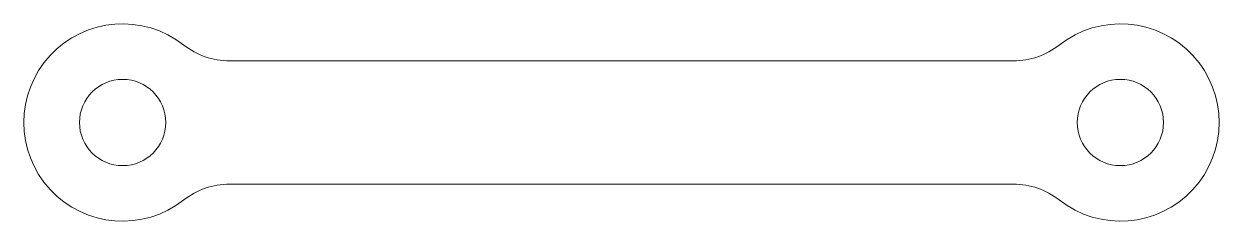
# Model space of a CAD drawing. Header units: millimetres. Extents: x -4 to 44.4, y -4 to 4.
import ezdxf

# ---------------------------------------------------------------- set-up
doc = ezdxf.new("R2010")
doc.units = ezdxf.units.MM

msp = doc.modelspace()

# ---------------------------------------------------------------- linework, layer by layer
at = {"color": 7, "linetype": 'Continuous', "lineweight": 15}
for p, q in [((4.33, 2.5), (36.08, 2.5)), ((36.08, -2.5), (4.33, -2.5))]:
    msp.add_line(p, q, dxfattribs=at)
for centre in [(0, 0), (40.41, 0)]:
    msp.add_circle(centre, 1.75, dxfattribs=at)
for centre, radius, start, end in [((0, 0), 4, 51.7868, 308.2132), ((40.41, 0), 4, 231.7868, 128.2132), ((4.33, 5.5), 3, 231.7868, 270), ((36.08, 5.5), 3, 270, 308.2132), ((4.33, -5.5), 3, 90, 128.2132), ((36.08, -5.5), 3, 51.7868, 90)]:
    msp.add_arc(centre, radius, start, end, dxfattribs=at)

doc.saveas('drawing.dxf')
